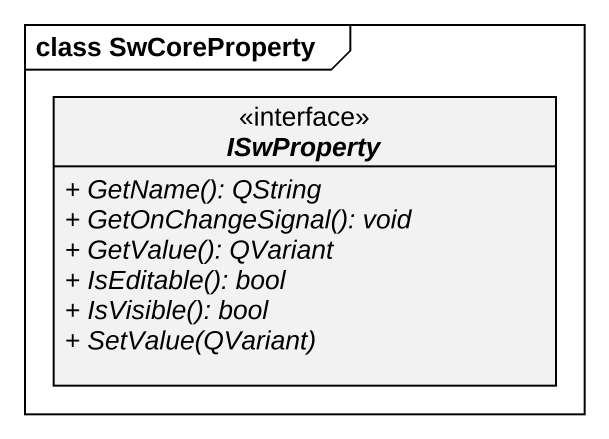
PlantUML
@startuml
mainframe class SwCoreProperty
hide circle
hide empty members
skinparam classAttributeIconSize 0
interface ISwProperty <<interface>> {
  {abstract} + GetName(): QString
  {abstract} + GetOnChangeSignal(): void
  {abstract} + GetValue(): QVariant
  {abstract} + IsEditable(): bool
  {abstract} + IsVisible(): bool
  {abstract} + SetValue(QVariant)
}
@enduml
